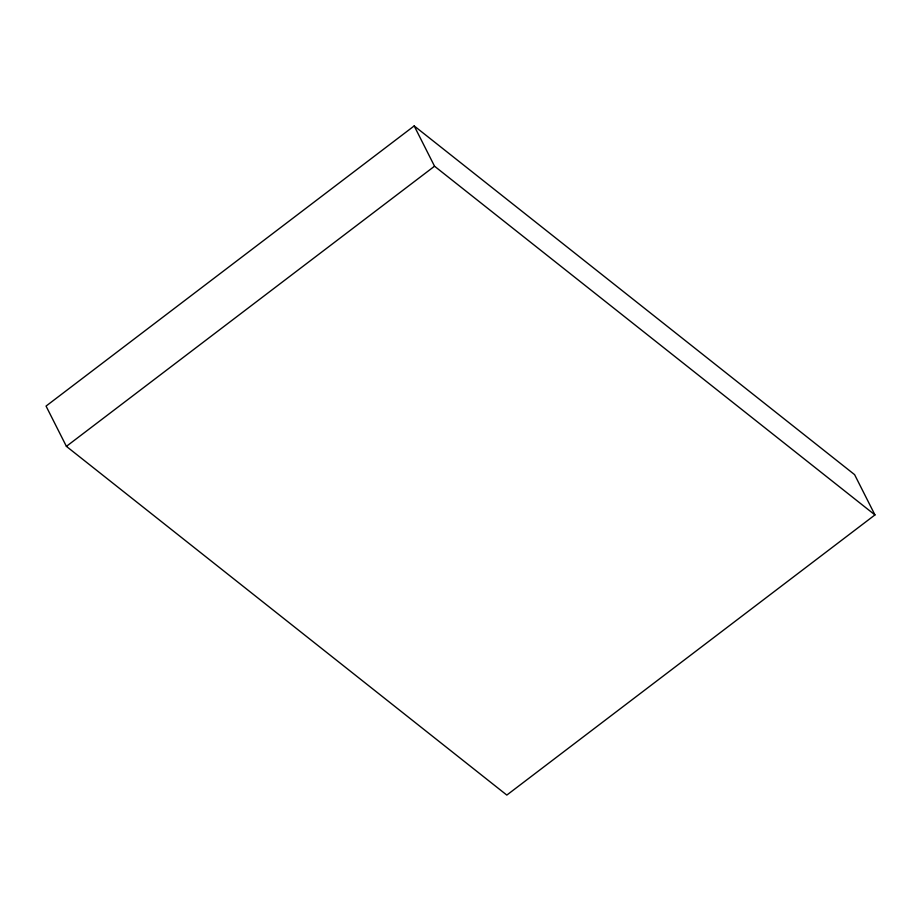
<?xml version="1.0" encoding="UTF-8"?>
<svg xmlns="http://www.w3.org/2000/svg" width="921" height="921" viewBox="0 0 921 921"><rect width="100%" height="100%" fill="white"/><g stroke="black" fill="none" stroke-linecap="round" stroke-linejoin="round"><path stroke-width="1.38" d="M414.185 125.924L46.05 406.08L66.404 446.363L506.815 795.076L874.95 514.92L854.596 474.637L414.185 125.924L434.539 166.217L874.95 514.92M66.404 446.363L434.539 166.217"/></g></svg>
